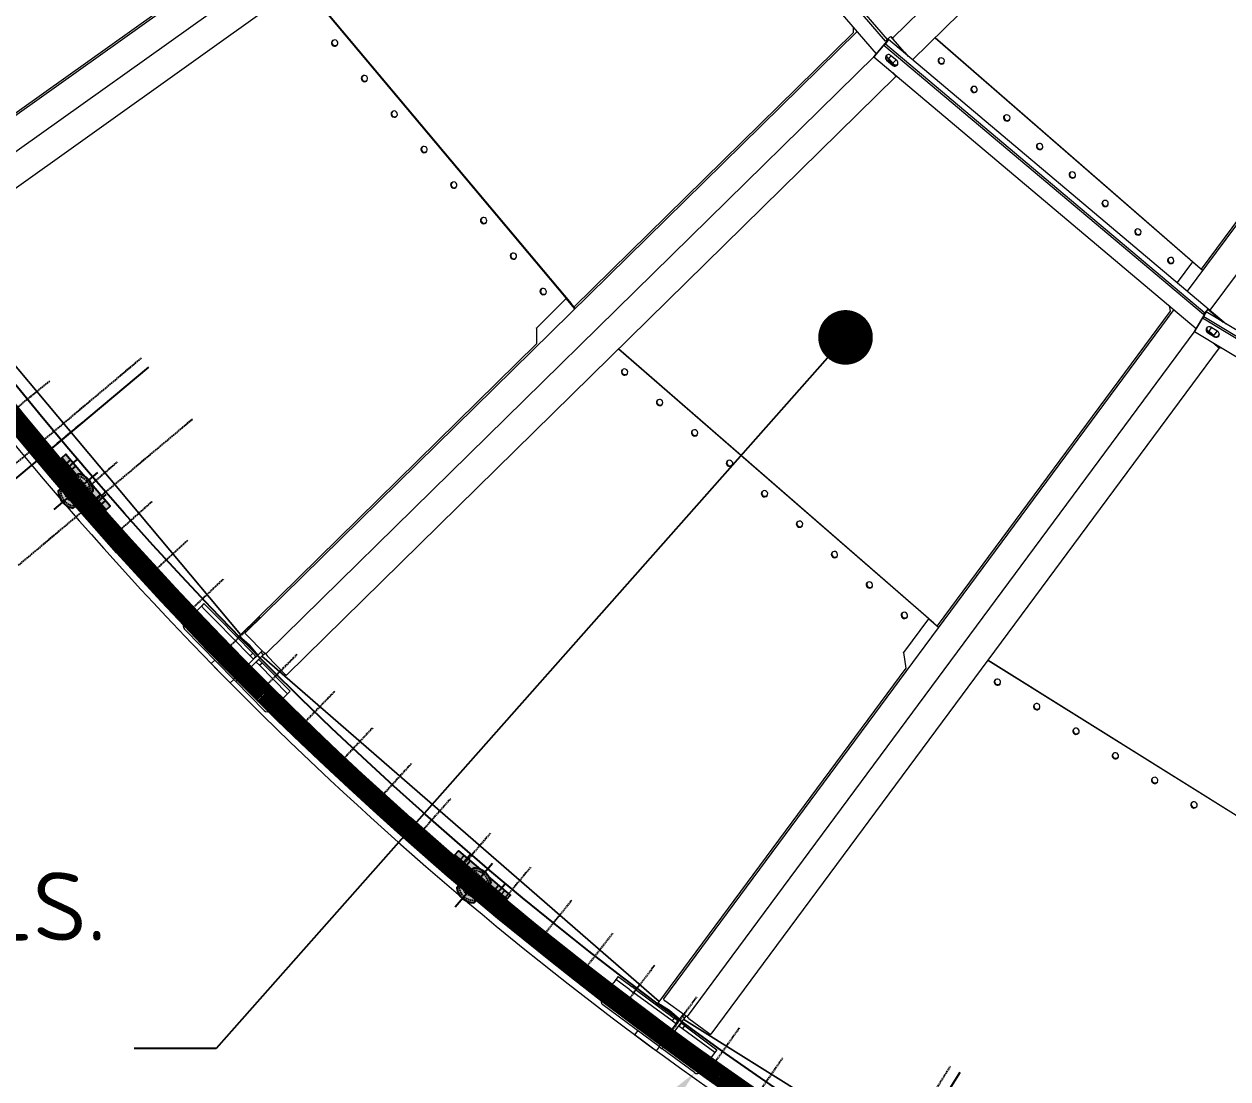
# Model space of a CAD drawing. Header units: millimetres. Extents: x -272986 to 200319, y -34579 to 49604.
# Drawn here: x 1743 to 4388, y 32032 to 34350 of the extents above; entities that cross this region are included whole.
import ezdxf
from ezdxf import colors
from ezdxf.entities.mleader import LeaderData, LeaderLine
from ezdxf.math import Vec2, Vec3

# ---------------------------------------------------------------- set-up
doc = ezdxf.new("R2010")
doc.units = ezdxf.units.MM
doc.linetypes.add('CENTER', pattern=[50.8, 31.75, -6.35, 6.35, -6.35])
doc.linetypes.add('HIDDEN2', pattern=[4.7625, 3.175, -1.5875])
doc.layers.get('Defpoints').update_dxf_attribs({"color": 9})
for name, color, linetype in [('X 0001 M', 7, 'Continuous'), ('X 0203 M', 7, 'Continuous'), ('X 1001 M', 8, 'HIDDEN2'), ('X 1203 M', 8, 'HIDDEN2'), ('X 2203 M', 1, 'CENTER'), ('X 3001 D', 5, 'Continuous'), ('X 4001 T', 7, 'Continuous'), ('X 5203 H', 255, 'Continuous')]:
    doc.layers.add(name, color=color, linetype=linetype)
doc.layers.add('X 5999 H', color=7, linetype='Continuous', true_color=0xffffff)
doc.styles.add('BIT STD. 2.5', font='isocpeur.ttf', dxfattribs={"height": 2.5})
doc.dimstyles.new('BIT STD. 2.5', dxfattribs={"dimtxt": 2.5, "dimasz": 2.5, "dimexe": 1, "dimexo": 0.75, "dimgap": 1, "dimtad": 1, "dimdec": 0, "dimdsep": 46, "dimtxsty": 'BIT STD. 2.5', "dimcen": 0, "dimadec": 0, "dimazin": 0, "dimtfac": 1, "dimtdec": 0, "dimtmove": 0, "dimatfit": 3, "dimfxl": 1, "dimtfill": 1, "dimlwd": -1, "dimlwe": -1, "dimarcsym": 0})

# ---------------------------------------------------------------- blocks, each defined once
blk = doc.blocks.new('*U393')
at = {"layer": 'X 0001 M'}
blk.add_line((25, -250), (25, 250), dxfattribs=at)
at = {"layer": 'X 1001 M', "color": 251, "ltscale": 0.5}
for p, q in [((-125, -250), (-125, 250)), ((50, -250), (50, 250))]:
    blk.add_line(p, q, dxfattribs=at)
blk = doc.blocks.new('*U394')
at = {"color": 0, "linetype": 'ByBlock', "lineweight": -2, "transparency": 16777216}
for p, rotation in [((-54665.6, 33844.1), 126), ((-52934.8, 32124.3), 144.0000000000001)]:
    blk.add_blockref('*U393', p, dxfattribs=dict(at, rotation=rotation))
blk = doc.blocks.new('*U395')
at = {"layer": 'Defpoints', "color": 6, "linetype": 'HIDDEN2', "ltscale": 0.5}
blk.add_line((0, -62.5), (0, 62.5), dxfattribs=at)
blk = doc.blocks.new('*U396')
at = {"color": 0, "linetype": 'ByBlock', "lineweight": -2, "transparency": 16777216}
for p, rotation in [((-54748.2, 33959.2), 125.1428571428572), ((-54680.3, 33864.3), 126), ((-54611, 33770.4), 126.8571428571428), ((-54540.4, 33677.6), 127.7142857142857), ((-54468.3, 33585.9), 128.5714285714286), ((-54394.9, 33495.2), 129.4285714285714), ((-54320.1, 33405.6), 130.2857142857143), ((-54244, 33317.2), 131.1428571428571), ((-54166.6, 33229.9), 132), ((-54087.9, 33143.8), 132.8571428571428), ((-54007.9, 33058.9), 133.7142857142857), ((-53926.7, 32975.2), 134.5714285714286), ((-53844.2, 32892.7), 135.4285714285714), ((-53760.4, 32811.4), 136.2857142857143), ((-53675.5, 32731.4), 137.1428571428571), ((-53589.4, 32652.7), 138), ((-53502.1, 32575.3), 138.8571428571428), ((-53413.7, 32499.2), 139.7142857142857), ((-53324.1, 32424.5), 140.5714285714286), ((-53233.5, 32351), 141.4285714285714)]:
    blk.add_blockref('*U395', p, dxfattribs=dict(at, rotation=rotation))
blk = doc.blocks.new('A$C6fe8132b')
for name in ['*U394', '*U396']:
    blk.add_blockref(name, (48371.2, -38448.1))
blk = doc.blocks.new('A$C89218876')
at = {"layer": 'X 1001 M', "linetype": 'Continuous', "lineweight": 0}
for p, q in [((2815.2, -2352.9), (4475.8, -3771.2)), ((2815.2, -2352.9), (4475.8, -3771.2)), ((2764.9, -2395.5), (4430.5, -3818)), ((2459.7, -2719.5), (3881.6, -4384.5)), ((2412.8, -2764.7), (3830.7, -4424.9)), ((2412.8, -2764.7), (3830.7, -4424.9)), ((4488.1, -3785.7), (5016.7, -3035.2)), ((5020.7, -3038), (4492.1, -3788.5)), ((4519.5, -3808.3), (5052.9, -3051.1)), ((4974.4, -3075.9), (4478.8, -3779.6)), ((3730.1, -3225.4), (4384.1, -3784)), ((5208.3, -4311.3), (5747.6, -3569)), ((5739.3, -3581.6), (5208.8, -4311.8)), ((4508.3, -3737.7), (3833.3, -4434.4)), ((4472.9, -3775.9), (4504.1, -3743.7)), ((4557.8, -3754), (4559.9, -3756.1)), ((4366.5, -3801.8), (4387.2, -3781)), ((4387.6, -3781.3), (4366.9, -3802.1)), ((4472.9, -3775.9), (4480.8, -3782.6)), ((4478.8, -3779.6), (4488.1, -3785.7)), ((4478.8, -3779.6), (4518.6, -3807.7)), ((4523.4, -3757.2), (4513, -3771.9)), ((4521.1, -3776.3), (4514.1, -3770.4)), ((4520.2, -3778.8), (4532.1, -3766.5)), ((4521, -3776.3), (4530.8, -3766.3)), ((4522.2, -3758.9), (4530.5, -3766)), ((4523.2, -3779.2), (4533.6, -3764.4)), ((4524.2, -3779.8), (4534.5, -3765.1)), ((4547, -3769.4), (4559.9, -3756.1)), ((4559.1, -3756.9), (5985.8, -4975.4)), ((3836.4, -4331.5), (4377.1, -3790.8)), ((4366.7, -3802), (3836.8, -4332)), ((3842, -4441.8), (4480.8, -3782.6)), ((4484.2, -3786), (3845.5, -4445.2)), ((3869, -4469.1), (4513.4, -3804)), ((4366.9, -3802.1), (4366.5, -3801.8)), ((4366.6, -3801.9), (4366.5, -3801.8)), ((4366.9, -3802.1), (4410.1, -3839)), ((4377.1, -3790.8), (4377.3, -3791)), ((4377.2, -3791), (4377.1, -3790.8)), ((4480.8, -3782.6), (4484.2, -3786)), ((4519.5, -3808.3), (4483.7, -3783)), ((4483.7, -3783), (4492.1, -3788.5)), ((4492.1, -3788.5), (4488.1, -3785.7)), ((4518.3, -3807.5), (5943.6, -5024.8)), ((4518.3, -3807.5), (5943.6, -5024.8)), ((4518.6, -3807.7), (4519.5, -3808.3)), ((4459.3, -3859.9), (4471.7, -3858.7)), ((4468.5, -3850.4), (5901.3, -5074.2)), ((4471.7, -3858.7), (5125.6, -4417.2)), ((5949.2, -5032.9), (6628.8, -4097.4)), ((6628.8, -4097.4), (5949.2, -5032.9)), ((3827, -4429.1), (3868.6, -4397.9)), ((3873.5, -4392.9), (3863.2, -4400.6)), ((5108, -4435), (5128.6, -4414.2)), ((5129.1, -4414.7), (5108.5, -4435.4)), ((3098.6, -4987.4), (3833.3, -4436.9)), ((3836.2, -4440.8), (3101.5, -4991.3)), ((3827, -4429.1), (3833.3, -4436.9)), ((3833.4, -4422.9), (3828.1, -4426.9)), ((3833.3, -4434.4), (3842, -4441.8)), ((3833.3, -4434.4), (3868.1, -4468.4)), ((3833.3, -4436.9), (3836.2, -4440.8)), ((3869, -4469.1), (3837.6, -4438.5)), ((3837.6, -4438.5), (3845.5, -4445.2)), ((3845.5, -4445.2), (3842, -4441.8)), ((3880.8, -4419.2), (3868.3, -4432.1)), ((3874.6, -4437.1), (3869.4, -4430.9)), ((3873.4, -4439.4), (3887.8, -4428.6)), ((3874.6, -4437.1), (3887.1, -4427.7)), ((3877.1, -4440.9), (3889.7, -4427.9)), ((3878, -4441.6), (3890.5, -4428.7)), ((3879.2, -4420.8), (3885.6, -4428.3)), ((3906.3, -4430.6), (3916.2, -4423.2)), ((3915, -4421.6), (3916.2, -4423.2)), ((3915.3, -4423.8), (5133.8, -5850.5)), ((4469.7, -5073), (5118.5, -4424.2)), ((5108.3, -4435.3), (4470.1, -5073.5)), ((5108.5, -4435.4), (5108, -4435)), ((5108.1, -4435.2), (5108, -4435)), ((5108.5, -4435.4), (5178.6, -4495.3)), ((5118.5, -4424.2), (5118.7, -4424.3)), ((5118.7, -4424.3), (5118.5, -4424.2)), ((3121.5, -5018.6), (3862.8, -4463.2)), ((3866.5, -4466.8), (5084.3, -5892.7)), ((3866.5, -4466.8), (5084.3, -5892.7)), ((3868.1, -4468.4), (3869, -4469.1)), ((5178.6, -4495.3), (5178.2, -4495)), ((5178.6, -4495.3), (5213.3, -4492)), ((5213.3, -4492), (5909.9, -5086.9)), ((3800.4, -4509.9), (3813, -4510.7)), ((3811, -4502), (5034.9, -5934.9)), ((3813, -4510.7), (4371.5, -5164.7)), ((5963.7, -5031.5), (6020.7, -4964.7)), ((6026.8, -4969.9), (5969.8, -5036.7)), ((6020.7, -4964.7), (6026.8, -4969.9)), ((6026.8, -4969.9), (6032.9, -4975.1)), ((3175, -4981.8), (4155.3, -6581.6)), ((5947.7, -5021.7), (5983.4, -4979.9)), ((6032.9, -4975.1), (6066.4, -5003.6)), ((3120.5, -5017.3), (4099.9, -6615.5)), ((3120.5, -5017.3), (4099.9, -6615.5)), ((6067.5, -5017.7), (6010.1, -5084.9)), ((6024.1, -5020.8), (6034.5, -5008.6)), ((6044.8, -5017), (6034.5, -5029.3)), ((6045.1, -5017.7), (6034.7, -5029.9)), ((3059.9, -5042.8), (4044.5, -6649.5)), ((5941.2, -5029.3), (5905.4, -5071.1)), ((5927.5, -5062.6), (5947.9, -5042.3)), ((5947.9, -5042.3), (5927.5, -5062.6)), ((5937.6, -5033.5), (5941, -5036.4)), ((5941, -5036.4), (5946.2, -5030.4)), ((5941, -5036.4), (5968.1, -5059.5)), ((5946.2, -5030.4), (5942.7, -5027.3)), ((5951.3, -5045.9), (5944.9, -5053.5)), ((5973.3, -5053.5), (5946.2, -5030.4)), ((5957.4, -5051.1), (5950.9, -5058.7)), ((5951.3, -5045.9), (5951.7, -5045.5)), ((5957.4, -5051.1), (5951.3, -5045.9)), ((5956.9, -5039.4), (5957.2, -5039.1)), ((5963.7, -5031.5), (5957.2, -5039.1)), ((5957.2, -5039.1), (5963.3, -5044.3)), ((5957.8, -5050.7), (5957.4, -5051.1)), ((5963.3, -5044.3), (5963, -5044.6)), ((5969.8, -5036.7), (5963.3, -5044.3)), ((5969.8, -5036.7), (5963.7, -5031.5)), ((5875.5, -5134.7), (5944.9, -5053.5)), ((5950.9, -5058.7), (5881.6, -5139.9)), ((5909.9, -5086.9), (5927.5, -5062.6)), ((5927.5, -5062.6), (5909.9, -5086.9)), ((5944.9, -5053.5), (5950.9, -5058.7)), ((5975.6, -5065.9), (5968.1, -5059.5)), ((5973.3, -5053.5), (5980.8, -5059.9)), ((5975.6, -5065.9), (6004.9, -5091)), ((6010.1, -5084.9), (5980.8, -5059.9)), ((5982.1, -5072.2), (5982.5, -5071.8)), ((5990.5, -5079.4), (5982.1, -5072.2)), ((5987.7, -5065.8), (5988, -5065.4)), ((5988, -5065.4), (5996.4, -5072.5)), ((5996.4, -5072.5), (5996, -5072.9)), ((5088.6, -5901.6), (5906.3, -5083.9)), ((5906.3, -5083.9), (5088.6, -5901.6)), ((6004.9, -5091), (5905.1, -5207.8)), ((5909.9, -5086.9), (5913.6, -5090.1)), ((5957.5, -5098.7), (5967.9, -5086.6)), ((5978.6, -5095.7), (5968.2, -5107.8)), ((5990.8, -5079), (5990.5, -5079.4)), ((6004.9, -5091), (6010.1, -5084.9)), ((6014, -5097.2), (6005.7, -5090.1)), ((5851.9, -5162.4), (5870.2, -5141)), ((5876.2, -5146.2), (5858, -5167.6)), ((5875.5, -5134.7), (5870.2, -5141)), ((5876.2, -5146.2), (5881.6, -5139.9)), ((5966.9, -5135.5), (5975.2, -5142.6)), ((3621.1, -5709.7), (4363.4, -5170.4)), ((4351.6, -5179.8), (3621.4, -5710.3)), ((4351.3, -5179.5), (4374.9, -5162.2)), ((4351.8, -5180), (4351.3, -5179.5)), ((4351.4, -5179.7), (4351.3, -5179.5)), ((4375.4, -5162.7), (4351.8, -5180)), ((4351.8, -5180), (4411.6, -5250)), ((4363.4, -5170.4), (4363.5, -5170.5)), ((4363.5, -5170.5), (4363.4, -5170.4)), ((5845.4, -5170), (5851.9, -5162.4)), ((5845.4, -5170), (5851.5, -5175.2)), ((5858, -5167.6), (5851.5, -5175.2)), ((5851.5, -5175.2), (5857.6, -5180.4)), ((5891, -5208.9), (5857.6, -5180.4)), ((5891, -5176.7), (5901.4, -5164.5)), ((5911.4, -5173.5), (5900.8, -5185.5)), ((5912, -5173.6), (5901.6, -5185.8)), ((4411.6, -5250), (4411.3, -5249.7)), ((4411.6, -5250), (4446.4, -5252.2)), ((4446.4, -5252.2), (5041.3, -5948.8)), ((5822, -5252.9), (5832.7, -5241)), ((5843.1, -5250.4), (5832.4, -5262.3)), ((5752.8, -5328.7), (5763.6, -5316.9)), ((5773.9, -5326.4), (5763, -5338.2)), ((5682.5, -5403.5), (5693.5, -5391.9)), ((5703.7, -5401.6), (5692.7, -5413.2)), ((5611.3, -5477.5), (5622.5, -5466)), ((5632.5, -5475.8), (5621.3, -5487.2)), ((5539.1, -5550.4), (5550.4, -5539.1)), ((5560.3, -5549), (5549, -5560.3)), ((5466, -5622.5), (5477.5, -5611.3)), ((5487.2, -5621.3), (5475.8, -5632.5)), ((5391.9, -5693.5), (5403.5, -5682.5)), ((5413.2, -5692.7), (5401.6, -5703.7)), ((5316.9, -5763.6), (5328.7, -5752.8)), ((5338.2, -5763), (5326.4, -5773.9)), ((5241, -5832.7), (5252.9, -5822)), ((5262.3, -5832.4), (5250.4, -5843.1)), ((5088.9, -5890.3), (5130.7, -5854.6)), ((5103.2, -5902.4), (5170, -5845.4)), ((5175.2, -5851.5), (5108.4, -5908.5)), ((5170, -5845.4), (5175.2, -5851.5)), ((5175.2, -5851.5), (5180.4, -5857.6)), ((5180.4, -5857.6), (5208.9, -5891)), ((3570, -5883.1), (4048.7, -6664.2)), ((5081.3, -5896.8), (5039.4, -5932.5)), ((5086.1, -5898.6), (5083.1, -5895.1)), ((5164.5, -5901.4), (5176.7, -5891)), ((4999.9, -5990.7), (5081.1, -5921.3)), ((5062.6, -5927.5), (5085.9, -5910.7)), ((5085.9, -5910.7), (5062.6, -5927.5)), ((5077.1, -5900.4), (5080, -5903.8)), ((5080, -5903.8), (5086.1, -5898.6)), ((5080, -5903.8), (5103.1, -5930.9)), ((5088.7, -5914.8), (5081.1, -5921.3)), ((5081.1, -5921.3), (5086.3, -5927.4)), ((5109.2, -5925.7), (5086.1, -5898.6)), ((5093.9, -5920.9), (5086.3, -5927.4)), ((5088.7, -5914.8), (5089.1, -5914.5)), ((5093.9, -5920.9), (5088.7, -5914.8)), ((5094.3, -5920.5), (5093.9, -5920.9)), ((5095.2, -5909.3), (5095.6, -5908.9)), ((5103.2, -5902.4), (5095.6, -5908.9)), ((5095.6, -5908.9), (5100.8, -5915)), ((5100.8, -5915), (5100.4, -5915.3)), ((5108.4, -5908.5), (5100.8, -5915)), ((5108.4, -5908.5), (5103.2, -5902.4)), ((5207.8, -5905.1), (5140.6, -5962.5)), ((5185.5, -5900.8), (5173.5, -5911.4)), ((5185.8, -5901.6), (5173.6, -5912)), ((4102.7, -6624.9), (5038.2, -5945.2)), ((5038.2, -5945.2), (4102.7, -6624.9)), ((5086.3, -5927.4), (5005.1, -5996.7)), ((5041.3, -5948.8), (5062.6, -5927.5)), ((5062.6, -5927.5), (5041.3, -5948.8)), ((5041.3, -5948.8), (5044.5, -5952.5)), ((5109.5, -5938.4), (5103.1, -5930.9)), ((5109.2, -5925.7), (5115.6, -5933.2)), ((5109.5, -5938.4), (5134.6, -5967.7)), ((5115, -5945.6), (5115.4, -5945.3)), ((5122.2, -5953.9), (5115, -5945.6)), ((5140.6, -5962.5), (5115.6, -5933.2)), ((5121.5, -5940.1), (5121.9, -5939.7)), ((5121.9, -5939.7), (5129, -5948.1)), ((5129, -5948.1), (5128.6, -5948.4)), ((5134.6, -5967.7), (5017.7, -6067.5)), ((5086.6, -5967.9), (5098.7, -5957.5)), ((5107.8, -5968.2), (5095.7, -5978.6)), ((5122.6, -5953.6), (5122.2, -5953.9)), ((5134.6, -5967.7), (5140.6, -5962.5)), ((5142.6, -5975.2), (5135.5, -5966.9)), ((4972.3, -6014.2), (4993.7, -5996)), ((4998.9, -6002.1), (4977.5, -6020.3)), ((4999.9, -5990.7), (4993.7, -5996)), ((4998.9, -6002.1), (5005.1, -5996.7)), ((4964.7, -6020.7), (4972.3, -6014.2)), ((4964.7, -6020.7), (4969.9, -6026.8)), ((4977.5, -6020.3), (4969.9, -6026.8)), ((4969.9, -6026.8), (4975.1, -6032.9)), ((5008.6, -6034.5), (5020.8, -6024.1)), ((5090.1, -6005.7), (5097.2, -6014)), ((5003.6, -6066.4), (4975.1, -6032.9)), ((5029.3, -6034.5), (5017, -6044.8)), ((5029.9, -6034.7), (5017.7, -6045.1)), ((4928.6, -6099), (4941, -6089)), ((4949.8, -6099.8), (4937.4, -6109.9)), ((4848.3, -6163), (4860.9, -6153.1)), ((4869.6, -6164.1), (4857, -6174)), ((4767.3, -6226), (4779.9, -6216.2)), ((4788.5, -6227.3), (4775.8, -6237.1)), ((4685.4, -6287.8), (4698.2, -6278.2)), ((4706.5, -6289.5), (4693.7, -6299)), ((4602.6, -6348.6), (4615.6, -6339.2)), ((4623.8, -6350.5), (4610.9, -6359.9))]:
    blk.add_line(p, q, dxfattribs=at)
for centre, radius, start, end in [((0, 0), 7883.5, 319.28326, 328.71674), ((6029.4, -5025.3), 7, 139.5, 319.5), ((6039.8, -5013.2), 7, 319.5, 139.5), ((6039.4, -5012.5), 7, 320.25, 29.4874), ((6059.9, -5011.2), 10, 319.5, 49.5), ((6029.1, -5024.8), 7, 209.5803, 320.25), ((0, 0), 7883.5, 310.28326, 319.71674), ((5962.9, -5103.3), 7, 139.5, 319.5), ((5973.2, -5091.1), 7, 319.5, 139.5), ((5896.3, -5181.2), 7, 139.5, 319.5), ((5906.7, -5169.1), 7, 319.5, 139.5), ((5906.1, -5168.9), 7, 318.75, 69.4197), ((5897.5, -5201.3), 10, 229.5, 319.5), ((5895.5, -5180.9), 7, 249.5126, 318.75), ((5827.2, -5257.6), 7, 138, 318), ((5837.9, -5245.7), 7, 318, 138), ((5768.8, -5321.7), 7, 317.25, 137.25), ((5757.9, -5333.4), 7, 137.25, 317.25), ((5698.6, -5396.7), 7, 316.5, 136.5), ((5687.6, -5408.4), 7, 136.5, 316.5), ((5627.5, -5470.9), 7, 315.75, 135.75), ((5616.3, -5482.3), 7, 135.75, 315.75), ((5544.1, -5555.4), 7, 135, 315), ((5555.4, -5544.1), 7, 315, 135), ((5470.9, -5627.5), 7, 134.25, 314.25), ((5482.3, -5616.3), 7, 314.25, 134.25), ((5408.4, -5687.6), 7, 313.5, 133.5), ((5396.7, -5698.6), 7, 133.5, 313.5), ((5321.7, -5768.8), 7, 132.75, 312.75), ((5333.4, -5757.9), 7, 312.75, 132.75), ((5245.7, -5837.9), 7, 132, 312), ((5257.6, -5827.2), 7, 312, 132), ((5181.2, -5896.3), 7, 310.5, 130.5), ((5180.9, -5895.5), 7, 311.25, 20.4874), ((5201.3, -5897.5), 10, 310.5, 40.5), ((5169.1, -5906.7), 7, 130.5, 310.5), ((5168.9, -5906.1), 7, 200.5803, 311.25), ((0, 0), 7883.5, 301.28326, 310.71674), ((5091.1, -5973.2), 7, 130.5, 310.5), ((5103.3, -5962.9), 7, 310.5, 130.5), ((5025.3, -6029.4), 7, 310.5, 130.5), ((5024.8, -6029.1), 7, 309.75, 60.4197), ((5013.2, -6039.8), 7, 130.5, 310.5), ((5012.5, -6039.4), 7, 240.5126, 309.75), ((5011.2, -6059.9), 10, 220.5, 310.5), ((4933, -6104.5), 7, 129, 309), ((4945.4, -6094.4), 7, 309, 129), ((4865.2, -6158.6), 7, 308.25, 128.25), ((4852.7, -6168.5), 7, 128.25, 308.25), ((4784.2, -6221.8), 7, 307.5, 127.5), ((4771.5, -6231.5), 7, 127.5, 307.5), ((4689.5, -6293.4), 7, 126.75, 306.75), ((4702.4, -6283.9), 7, 306.75, 126.75), ((4619.7, -6344.9), 7, 306, 126), ((4606.8, -6354.3), 7, 126, 306)]:
    blk.add_arc(centre, radius, start, end, dxfattribs=at)
for centre, major_axis, ratio, start_param, end_param in [((4529, -3761.1), (3.85, 5.85), 0.974789, -1.60272, 1.538873), ((4527.9, -3761.1), (4.54, 5.33), 0.973184, -1.044553, 0.652534), ((4528, -3760.5), (3.85, 5.85), 0.974789, -1.60272, -0.081842), ((4518.6, -3775.8), (-3.85, -5.85), 0.974789, -1.60272, 1.538873), ((4515.3, -3774.1), (4.54, 5.33), 0.973184, -2.665359, -1.637029), ((4517.7, -3775.2), (-3.85, -5.85), 0.974789, 0.081842, 1.538873), ((4525.5, -3770.9), (-4.55, -5.32), 0.97437, 0, 0.018826), ((4525.5, -3770.9), (4.55, 5.32), 0.97437, -0.147665, 0), ((4359.8, -3848.5), (-4.95, -4.95), 0.97437, 0.090823, 3.05077), ((4360.3, -3849), (-4.95, -4.95), 0.97437, 0.041238, 3.100355), ((5556.3, -3881), (-4.11, -5.66), 0.97437, 0.090823, 3.05077), ((5556.8, -3881.3), (-4.11, -5.66), 0.97437, 0.049492, 3.092101), ((4292.3, -3916), (-4.95, -4.95), 0.97437, 0.090823, 3.05077), ((4292.8, -3916.5), (-4.95, -4.95), 0.97437, 0.041238, 3.100355), ((5496.5, -3963.4), (-4.11, -5.66), 0.97437, 0.090823, 3.05077), ((5496.9, -3963.7), (-4.11, -5.66), 0.97437, 0.049492, 3.092101), ((4224.8, -3983.5), (-4.95, -4.95), 0.97437, 0.090823, 3.05077), ((4225.3, -3984), (-4.95, -4.95), 0.97437, 0.041238, 3.100355), ((5436.6, -4045.8), (-4.11, -5.66), 0.97437, 0.090823, 3.05077), ((5437.1, -4046.1), (-4.11, -5.66), 0.97437, 0.049492, 3.092101), ((4157.4, -4051), (-4.95, -4.95), 0.97437, 0.090823, 3.05077), ((4157.8, -4051.5), (-4.95, -4.95), 0.97437, 0.041238, 3.100355), ((4089.9, -4118.5), (-4.95, -4.95), 0.97437, 0.090823, 3.05077), ((4090.4, -4118.9), (-4.95, -4.95), 0.97437, 0.041238, 3.100355), ((5376.8, -4128.1), (-4.11, -5.66), 0.97437, 0.090823, 3.05077), ((5377.2, -4128.5), (-4.11, -5.66), 0.97437, 0.049492, 3.092101), ((4022.4, -4186), (-4.95, -4.95), 0.97437, 0.090823, 3.05077), ((4022.9, -4186.4), (-4.95, -4.95), 0.97437, 0.041238, 3.100355), ((5316.9, -4210.5), (-4.11, -5.66), 0.97437, 0.090823, 3.05077), ((5317.4, -4210.8), (-4.11, -5.66), 0.97437, 0.049492, 3.092101), ((3954.9, -4253.4), (-4.95, -4.95), 0.97437, 0.090823, 3.05077), ((3955.4, -4253.9), (-4.95, -4.95), 0.97437, 0.041238, 3.100355), ((5257.1, -4292.9), (-4.11, -5.66), 0.97437, 0.090823, 3.05077), ((5257.5, -4293.2), (-4.11, -5.66), 0.97437, 0.049492, 3.092101), ((3887.4, -4320.9), (-4.95, -4.95), 0.97437, 0.090823, 3.05077), ((3887.9, -4321.4), (-4.95, -4.95), 0.97437, 0.041238, 3.100355), ((3885.7, -4423.9), (4.54, 5.33), 0.973184, -1.637029, 1.504564), ((3873.1, -4436.8), (-4.54, -5.33), 0.973184, -1.637029, 1.504564), ((3869.3, -4433.9), (5.47, 4.37), 0.974789, -2.537947, -1.60272), ((3872.3, -4436.1), (-4.54, -5.33), 0.973184, 0.084518, 1.504564), ((3879.9, -4432.4), (-5.32, -4.55), 0.97437, 0, 0.019334), ((3879.9, -4432.4), (5.32, 4.55), 0.97437, -0.150408, 0), ((3883, -4422.3), (5.47, 4.37), 0.974789, -1.60272, -0.081842), ((3883.7, -4423.1), (5.47, 4.37), 0.974789, -1.60272, 0.366663), ((3884.8, -4423.2), (4.54, 5.33), 0.973184, -1.637029, -0.084518), ((5096.8, -4486.4), (-4.95, -4.95), 0.97437, 0.090823, 3.05077), ((5097.2, -4486.8), (-4.95, -4.95), 0.97437, 0.049492, 3.092101), ((5024.8, -4558.4), (-4.95, -4.95), 0.97437, 0.090823, 3.05077), ((5025.2, -4558.8), (-4.95, -4.95), 0.97437, 0.049492, 3.092101), ((4952.8, -4630.4), (-4.95, -4.95), 0.97437, 0.090823, 3.05077), ((4953.2, -4630.8), (-4.95, -4.95), 0.97437, 0.049492, 3.092101), ((4880.8, -4702.4), (-4.95, -4.95), 0.97437, 0.090823, 3.05077), ((4881.2, -4702.8), (-4.95, -4.95), 0.97437, 0.049492, 3.092101), ((4808.8, -4774.4), (-4.95, -4.95), 0.97437, 0.090823, 3.05077), ((4809.2, -4774.8), (-4.95, -4.95), 0.97437, 0.049492, 3.092101), ((4736.8, -4846.4), (-4.95, -4.95), 0.97437, 0.090823, 3.05077), ((4737.2, -4846.8), (-4.95, -4.95), 0.97437, 0.049492, 3.092101), ((4664.8, -4918.4), (-4.95, -4.95), 0.97437, 0.090823, 3.05077), ((4665.2, -4918.8), (-4.95, -4.95), 0.97437, 0.049492, 3.092101), ((4592.8, -4990.4), (-4.95, -4.95), 0.97437, 0.090823, 3.05077), ((4593.2, -4990.8), (-4.95, -4.95), 0.97437, 0.049492, 3.092101), ((5982.5, -4979.2), (3.25, 3.8), 0.224951, -1.570796, 0), ((5946.8, -5021), (-3.25, -3.8), 0.224951, 0, 1.570796), ((4520.8, -5062.4), (-4.95, -4.95), 0.97437, 0.090823, 3.05077), ((4521.2, -5062.8), (-4.95, -4.95), 0.97437, 0.049492, 3.092101), ((4332.2, -5228.5), (-5.66, -4.11), 0.97437, 0.090823, 3.05077), ((4332.6, -5229), (-5.66, -4.11), 0.97437, 0.049492, 3.092101), ((4249.8, -5288.4), (-5.66, -4.11), 0.97437, 0.090823, 3.05077), ((4250.2, -5288.8), (-5.66, -4.11), 0.97437, 0.049492, 3.092101), ((4167.5, -5348.2), (-5.66, -4.11), 0.97437, 0.090823, 3.05077), ((4167.8, -5348.7), (-5.66, -4.11), 0.97437, 0.049492, 3.092101), ((4085.1, -5408.1), (-5.66, -4.11), 0.97437, 0.090823, 3.05077), ((4085.4, -5408.5), (-5.66, -4.11), 0.97437, 0.049492, 3.092101), ((4002.7, -5467.9), (-5.66, -4.11), 0.97437, 0.090823, 3.05077), ((4003, -5468.4), (-5.66, -4.11), 0.97437, 0.049492, 3.092101), ((3920.3, -5527.8), (-5.66, -4.11), 0.97437, 0.090823, 3.05077), ((3920.7, -5528.2), (-5.66, -4.11), 0.97437, 0.049492, 3.092101), ((3838, -5587.6), (-5.66, -4.11), 0.97437, 0.090823, 3.05077), ((3838.3, -5588.1), (-5.66, -4.11), 0.97437, 0.049492, 3.092101), ((3755.6, -5647.5), (-5.66, -4.11), 0.97437, 0.090823, 3.05077), ((3755.9, -5647.9), (-5.66, -4.11), 0.97437, 0.049492, 3.092101), ((5130, -5853.7), (3.8, 3.25), 0.224951, -1.570796, 0), ((5088.1, -5889.5), (-3.8, -3.25), 0.224951, 0, 1.570796)]:
    blk.add_ellipse(centre, major_axis=major_axis, ratio=ratio, start_param=start_param, end_param=end_param, dxfattribs=at)
at = {"layer": 'X 1001 M', "linetype": 'Continuous', "lineweight": 0, "extrusion": (0, 0, -1)}
for centre, major_axis, ratio, start_param, end_param in [((4525.9, -3771.3), (4.55, 5.32), 0.97437, 0, 0.066689), ((4360.7, -3849.4), (-4.95, -4.95), 0.97437, -3.141592653589793, 3.141592653589794), ((4360.2, -3848.9), (4.95, 4.95), 0.97437, 0.049492, 3.092101), ((5557.3, -3881.7), (-4.11, -5.66), 0.97437, -3.141592653589774, 3.141592653589813), ((5556.8, -3881.3), (4.11, 5.66), 0.97437, 0.049492, 3.092101), ((4293.2, -3916.9), (-4.95, -4.95), 0.97437, -3.141592653589793, 3.141592653589794), ((4292.7, -3916.4), (4.95, 4.95), 0.97437, 0.049492, 3.092101), ((5497.5, -3964.1), (-4.11, -5.66), 0.97437, -3.141592653589774, 3.141592653589813), ((5496.9, -3963.7), (4.11, 5.66), 0.97437, 0.049492, 3.092101), ((4225.7, -3984.4), (-4.95, -4.95), 0.97437, -3.141592653589793, 3.141592653589794), ((4225.2, -3983.9), (4.95, 4.95), 0.97437, 0.049492, 3.092101), ((4158.2, -4051.9), (-4.95, -4.95), 0.97437, -3.141592653589793, 3.141592653589794), ((5437.6, -4046.5), (-4.11, -5.66), 0.97437, -3.141592653589774, 3.141592653589813), ((5437.1, -4046.1), (4.11, 5.66), 0.97437, 0.049492, 3.092101), ((4157.8, -4051.4), (4.95, 4.95), 0.97437, 0.049492, 3.092101), ((4090.8, -4119.3), (-4.95, -4.95), 0.97437, -3.141592653589793, 3.141592653589794), ((4090.3, -4118.9), (4.95, 4.95), 0.97437, 0.049492, 3.092101), ((5377.8, -4128.9), (-4.11, -5.66), 0.97437, -3.141592653589813, 3.141592653589774), ((5377.2, -4128.5), (4.11, 5.66), 0.97437, 0.049492, 3.092101), ((4023.3, -4186.8), (-4.95, -4.95), 0.97437, -3.141592653589793, 3.141592653589794), ((4022.8, -4186.4), (4.95, 4.95), 0.97437, 0.049492, 3.092101), ((5317.9, -4211.2), (-4.11, -5.66), 0.97437, -3.141592653589813, 3.141592653589774), ((5317.4, -4210.8), (4.11, 5.66), 0.97437, 0.049492, 3.092101), ((3955.8, -4254.3), (-4.95, -4.95), 0.97437, -3.141592653589793, 3.141592653589794), ((3955.3, -4253.8), (4.95, 4.95), 0.97437, 0.049492, 3.092101), ((5258.1, -4293.6), (-4.11, -5.66), 0.97437, -3.141592653589813, 3.141592653589774), ((5257.5, -4293.2), (4.11, 5.66), 0.97437, 0.049492, 3.092101), ((3888.3, -4321.8), (-4.95, -4.95), 0.97437, -3.141592653589793, 3.141592653589794), ((3887.8, -4321.3), (4.95, 4.95), 0.97437, 0.049492, 3.092101), ((3880.2, -4432.9), (5.32, 4.55), 0.97437, 0, 0.068031), ((5097.7, -4487.3), (-4.95, -4.95), 0.97437, -3.141592653589767, 3.141592653589819), ((5097.2, -4486.8), (4.95, 4.95), 0.97437, 0.049492, 3.092101), ((5025.7, -4559.3), (-4.95, -4.95), 0.97437, -3.141592653589767, 3.141592653589819), ((5025.2, -4558.8), (4.95, 4.95), 0.97437, 0.049492, 3.092101), ((4953.7, -4631.3), (-4.95, -4.95), 0.97437, -3.141592653589767, 3.141592653589819), ((4953.2, -4630.8), (4.95, 4.95), 0.97437, 0.049492, 3.092101), ((4881.7, -4703.3), (-4.95, -4.95), 0.97437, -3.141592653589767, 3.141592653589819), ((4881.2, -4702.8), (4.95, 4.95), 0.97437, 0.049492, 3.092101), ((4809.7, -4775.3), (-4.95, -4.95), 0.97437, -3.141592653589767, 3.141592653589819), ((4809.2, -4774.8), (4.95, 4.95), 0.97437, 0.049492, 3.092101), ((4737.7, -4847.3), (-4.95, -4.95), 0.97437, -3.141592653589767, 3.141592653589819), ((4737.2, -4846.8), (4.95, 4.95), 0.97437, 0.049492, 3.092101), ((4665.7, -4919.3), (-4.95, -4.95), 0.97437, -3.141592653589767, 3.141592653589819), ((4665.2, -4918.8), (4.95, 4.95), 0.97437, 0.049492, 3.092101), ((4593.7, -4991.3), (-4.95, -4.95), 0.97437, -3.141592653589767, 3.141592653589819), ((4593.2, -4990.8), (4.95, 4.95), 0.97437, 0.049492, 3.092101), ((5940.3, -5028.6), (3.25, 3.8), 0.224951, 0, 1.570796), ((4521.7, -5063.3), (-4.95, -4.95), 0.97437, -3.141592653589767, 3.141592653589819), ((4521.2, -5062.8), (4.95, 4.95), 0.97437, 0.049492, 3.092101), ((5904.6, -5070.4), (-3.25, -3.8), 0.224951, -1.570796, 0), ((4332.9, -5229.5), (-5.66, -4.11), 0.97437, -3.141592653589787, 3.141592653589799), ((4332.6, -5229), (5.66, 4.11), 0.97437, 0.049492, 3.092101), ((4250.6, -5289.4), (-5.66, -4.11), 0.97437, -3.141592653589787, 3.141592653589799), ((4250.2, -5288.8), (5.66, 4.11), 0.97437, 0.049492, 3.092101), ((4168.2, -5349.2), (-5.66, -4.11), 0.97437, -3.141592653589787, 3.141592653589799), ((4167.8, -5348.7), (5.66, 4.11), 0.97437, 0.049492, 3.092101), ((4085.8, -5409.1), (-5.66, -4.11), 0.97437, -3.141592653589826, 3.14159265358976), ((4085.4, -5408.5), (5.66, 4.11), 0.97437, 0.049492, 3.092101), ((4003.4, -5468.9), (-5.66, -4.11), 0.97437, -3.141592653589826, 3.14159265358976), ((4003, -5468.4), (5.66, 4.11), 0.97437, 0.049492, 3.092101), ((3921.1, -5528.8), (-5.66, -4.11), 0.97437, -3.141592653589826, 3.14159265358976), ((3920.7, -5528.2), (5.66, 4.11), 0.97437, 0.049492, 3.092101), ((3838.7, -5588.6), (-5.66, -4.11), 0.97437, -3.141592653589826, 3.14159265358976), ((3838.3, -5588.1), (5.66, 4.11), 0.97437, 0.049492, 3.092101), ((3756.3, -5648.5), (-5.66, -4.11), 0.97437, -3.141592653589826, 3.14159265358976), ((3755.9, -5647.9), (5.66, 4.11), 0.97437, 0.049492, 3.092101), ((5080.5, -5896), (3.8, 3.25), 0.224951, 0, 1.570796), ((5038.7, -5931.7), (-3.8, -3.25), 0.224951, -1.570796, 0)]:
    blk.add_ellipse(centre, major_axis=major_axis, ratio=ratio, start_param=start_param, end_param=end_param, dxfattribs=at)
blk = doc.blocks.new('_Dot')
at = {"color": 0, "linetype": 'ByBlock', "lineweight": -2}
blk.add_line((-0.5, 0), (-1, 0), dxfattribs=at)
at = {"color": 0, "linetype": 'ByBlock', "const_width": 0.5}
blk.add_lwpolyline([(-0.25, 0, 1), (0.25, 0, 1)], format="xyb", close=True, dxfattribs=at)
blk = doc.blocks.new('Heavy Duty - HR Std - plan')
at = {"layer": 'X 5203 H', "ltscale": 10}
h = blk.add_hatch(color=256, dxfattribs=at)
edge = h.paths.add_edge_path()
edge.add_arc((50, -36.2), 38, 107.9519, 131.0063)
edge.add_line((25.1, -7.5), (25.1, -12))
edge.add_line((25.1, -12), (-25, -12))
edge.add_line((-25, -12), (-25, 0))
edge.add_line((-25, 0), (38.3, 0))
edge = h.paths.add_edge_path()
edge.add_line((74.9, -64.8), (74.9, -7.5))
edge.add_arc((50, -36.2), 38, 48.9937, 131.0063)
edge.add_line((25.1, -7.5), (25.1, -64.8))
edge.add_arc((50, -36.2), 38, 228.9937, 311.0063)
edge = h.paths.add_edge_path()
edge.add_arc((50, -36.2), 38, 48.9937, 72.0481, ccw=False)
edge.add_line((74.9, -7.5), (74.9, -12))
edge.add_line((74.9, -12), (125, -12))
edge.add_line((125, -12), (125, 0))
edge.add_line((125, 0), (61.7, 0))
at = {"layer": 'X 0203 M', "ltscale": 10}
for points in [[(38.3, 0, 0.100935), (25.1, -7.5), (25.1, -12), (-25, -12), (-25, 0)], [(61.7, 0, -0.100935), (74.9, -7.5), (74.9, -12), (125, -12), (125, 0)]]:
    blk.add_lwpolyline(points, format="xyb", close=True, dxfattribs=at)
at = {"layer": 'X 0203 M'}
blk.add_lwpolyline([(74.9, -64.8), (74.9, -7.5, 0.373947), (25.1, -7.5), (25.1, -64.8, 0.373947)], format="xyb", close=True, dxfattribs=at)
at = {"layer": 'X 1203 M', "ltscale": 10}
for p, q in [((-9, -12), (-9, 0)), ((9, -12), (9, 0)), ((91, -12), (91, 0)), ((109, -12), (109, 0))]:
    blk.add_line(p, q, dxfattribs=at)
at = {"layer": 'X 1203 M'}
blk.add_line((25.1, -12), (74.9, -12), dxfattribs=at)
blk.add_lwpolyline([(61.7, 0), (38.3, 0)], dxfattribs=at)
for radius in [24.1, 21.5]:
    blk.add_circle((50, -36.2), radius, dxfattribs=at)
for start, end in [(40.7711, 139.2289), (220.7711, 319.2289)]:
    blk.add_arc((50, -36.2), 32.9, start, end, dxfattribs=at)
at = {"layer": 'X 2203 M', "ltscale": 10}
for p, q in [((50, 26.8), (50, -99.2)), ((0, -22), (0, 10)), ((100, -22), (100, 10)), ((0.1, -36.2), (99.9, -36.2))]:
    blk.add_line(p, q, dxfattribs=at)
blk = doc.blocks.new('HD-HRST-01-TOP')
at = {"layer": 'X 0203 M'}
blk.add_blockref('Heavy Duty - HR Std - plan', (0, 0), dxfattribs=at)
blk = doc.blocks.new('*U97')
blk.add_blockref('HD-HRST-01-TOP', (0, 0))
blk = doc.blocks.new('*U113')
at = {"rotation": 4.446207949587252}
blk.add_blockref('*U97', (-7.9, -531.6), dxfattribs=at)
blk = doc.blocks.new('*U114')
at = {"color": 0, "linetype": 'ByBlock', "lineweight": -2, "transparency": 16777216}
for p, rotation in [((2285.7, 33691.5), 305.9999999999998), ((3097.7, 32887.7), 314.9999999999999)]:
    blk.add_blockref('*U113', p, dxfattribs=dict(at, rotation=rotation))
blk = doc.blocks.new('*D210')
at = {"layer": 'Defpoints', "color": 0, "transparency": 16777216}
for p in [(7798.5, 48049.6), (6198.7, 47520.9), (3813.7, 45349.9), (3909.2, 45184.5), (7798.5, 29039.7)]:
    blk.add_point(p, dxfattribs=at)
at = {"layer": 'X 3001 D', "color": 0, "transparency": 16777216}
blk.add_line((3791.2, 45388.9), (3162.1, 46478.6), dxfattribs=at)
blk.add_arc((7798.5, 38448.1), 9212.7, 90.93289, 119.06711, dxfattribs=at)
for points in [[(7648.3, 47684.7), (7648.7, 47634.7), (7798.5, 47660.9)], [(3335, 46478.8), (3310.3, 46522.3), (3192.1, 46426.6)]]:
    blk.add_solid(points, dxfattribs=at)
at = {"layer": 'X 3001 D', "color": 0, "transparency": 16777216, "insert": (3709.3, 46854.1), "char_height": 150, "attachment_point": 5, "rotation": 25.9416, "style": 'BIT STD. 2.5', "bg_fill": 3, "box_fill_scale": 1.1, "bg_fill_color": 256, "bg_fill_true_color": 13158600, "bg_fill_transparency": 0}
blk.add_mtext('{\\C7;N06} - 30°', dxfattribs=at)
blk = doc.blocks.new('*D437')
at = {"layer": 'Defpoints', "color": 0, "transparency": 16777216}
for p in [(-1697.7, 38448.1), (18712.7, 38448.1), (14088.5, 34043.9, 0), (18614.9, 33782.4), (15367.4, 33148.4, 0)]:
    blk.add_point(p, dxfattribs=at)
at = {"layer": 'X 3001 D', "color": 0, "transparency": 16777216}
for p, q in [((18757.7, 38448.1), (19638.3, 38448.1)), ((15404.2, 33122.6), (17497.1, 31657.1))]:
    blk.add_line(p, q, dxfattribs=at)
blk.add_arc((7798.5, 38448.1), 11779.8, 325.72959, 359.27041, dxfattribs=at)
for points in [[(19552.3, 38298.3), (19602.3, 38298), (19578.3, 38448.1)], [(17553.8, 31800.7), (17512.6, 31829.2), (17447.9, 31691.5)]]:
    blk.add_solid(points, dxfattribs=at)
at = {"layer": 'X 3001 D', "color": 0, "transparency": 16777216, "insert": (18904.3, 34946.5), "char_height": 150, "attachment_point": 5, "rotation": 72.5, "style": 'BIT STD. 2.5', "bg_fill": 3, "box_fill_scale": 1.1, "bg_fill_color": 256, "bg_fill_true_color": 13158600, "bg_fill_transparency": 0}
blk.add_mtext('35°', dxfattribs=at)

msp = doc.modelspace()

# ---------------------------------------------------------------- hatches: boundary and pattern name
at = {"layer": 'X 5999 H'}
h = msp.add_hatch(dxfattribs=at)
h.set_pattern_fill('ANSI31', color=9)
h.set_pattern_definition([(45, (25000, 0), (-2.24506403, 2.24506403), [])])
edge = h.paths.add_edge_path()
edge.add_arc((7798.4957, 38448.1402), 7825.6047, 2.59310195, 94.99996544, ccw=False)
edge.add_line((15616.0872, 38802.1919), (15658.4432, 38804.11))
edge.add_arc((7798.4957, 38448.1402), 7825.6047, 274.95448705, 357.39914168)
edge.add_line((15616.0392, 38093.0303), (15658.3937, 38091.1063))
edge.add_arc((7798.4974, 38448.1368), 7868.0011, 274.95447724, 357.39916567, ccw=False)
edge.add_arc((7798.4953, 38448.14), 7868.0046, 2.59310269, 274.95162181)
edge.add_arc((7798.4957, 38448.1402), 7825.6047, 2.59952649, 274.95161898)

# ---------------------------------------------------------------- linework, layer by layer
at = {"layer": 'X 0001 M', "linetype": 'Continuous'}
for centre, radius, start, end in [((7798.4953, 38448.14), 7868.0046, 2.59310269, 274.95162181), ((7798.4957, 38448.1402), 7825.6047, 2.59952649, 274.95161898)]:
    msp.add_arc(centre, radius, start, end, dxfattribs=at)

# ---------------------------------------------------------------- block references
at = {"rotation": 4.000000000000008}
msp.add_blockref('A$C6fe8132b', (7798.5, 38448.1453), dxfattribs=at)
at = {"layer": 'X 1001 M', "rotation": 273.9910714243701}
msp.add_blockref('A$C89218876', (7798.5, 38448.1453), dxfattribs=at)

# ---------------------------------------------------------------- next in the draw order: leaders
at = {"layer": 'X 4001 T'}
ml = msp.add_multileader_mtext('Standard', dxfattribs=at)
ml.set_content('\\pxsm1.15;13° SELF-SUPPORTING EXTERNAL BEAM ROOF, REFER TO NOTES COLUMN FOR DETAILS.', color=256, style='BIT STD. 2.5')
ml.set_leader_properties(color=150)
ml.set_arrow_properties(name='DOT')
ml.build(insert=Vec2(0, 0))
ml.multileader.update_dxf_attribs({"text_left_attachment_type": 2, "text_right_attachment_type": 2, "dogleg_length": 3, "arrow_head_size": 120, "scale": 60})
ctx = ml.context
ctx.base_point, ctx.scale, ctx.char_height, ctx.arrow_head_size, ctx.landing_gap_size, ctx.plane_origin = Vec3(-1750.3446, 32098.826), 60, 150, 120, 60, Vec3(4599.0809, 32476.6327)
ctx.left_attachment, ctx.right_attachment, ctx.text_align_type = 2, 2, 2
notes = []
notes.append((ctx, [(0, (1, 1, 0), (2164.6554, 32098.826), (-1, 0), 180, [(0, [(3547.4411, 33661.2263)], 0, [])])]))
ctx.mtext.insert, ctx.mtext.width, ctx.mtext.defined_height, ctx.mtext.alignment, ctx.mtext.flow_direction = Vec3(1924.6554, 32486.326), 3866.662103, 1362.9709, 3, 5
ctx.mtext.has_bg_fill, ctx.mtext.bg_color, ctx.mtext.bg_scale_factor, ctx.mtext.bg_transparency, ctx.mtext.use_window_bg_color = 1, -1073741824, 1.25, 0, 1
for ctx, leaders in notes:
    for number, flags, end, landing, length, lines in leaders:
        leader = LeaderData()
        leader.index, (leader.has_last_leader_line, leader.has_dogleg_vector, leader.attachment_direction) = number, flags
        leader.last_leader_point, leader.dogleg_vector, leader.dogleg_length = Vec3(end), Vec3(landing), length
        for number, points, colour, breaks in lines:
            line = LeaderLine()
            line.index, line.vertices, line.color, line.breaks = number, Vec3.list(points), colors.encode_raw_color(colour), breaks
            leader.lines.append(line)
        ctx.leaders.append(leader)

# ---------------------------------------------------------------- next in the draw order: linework, layer by layer
msp.add_circle((7798.5, 38448.1453), 7798.5)

# ---------------------------------------------------------------- next in the draw order: block references
msp.add_blockref('*U114', (0, 0))

# ---------------------------------------------------------------- next in the draw order: leaders
ml = msp.add_multileader_mtext('Standard', dxfattribs=at)
ml.set_content('\\pxsm1.15;PERIMETER 2 TIER HANDRAILING TO THE FULL CIRCUMFERENCE OF THE ROOF.', color=256, style='BIT STD. 2.5')
ml.set_leader_properties(color=150)
ml.build(insert=Vec2(0, 0))
ml.multileader.update_dxf_attribs({"text_left_attachment_type": 2, "text_right_attachment_type": 2, "dogleg_length": 3, "arrow_head_size": 150, "scale": 60})
ctx = ml.context
ctx.base_point, ctx.scale, ctx.char_height, ctx.arrow_head_size, ctx.landing_gap_size, ctx.plane_origin = Vec3(-1795.3446, 31097.7516), 60, 150, 150, 60, Vec3(10034.4447, 50466.7579)
ctx.left_attachment, ctx.right_attachment, ctx.text_align_type = 2, 2, 2
notes = []
notes.append((ctx, [(1, (1, 1, 0), (2345.1315, 31097.7516), (-1, 0), 360.4761, [(0, [(3215.8648, 32045.7179)], 0, [])])]))
ctx.mtext.insert, ctx.mtext.width, ctx.mtext.defined_height, ctx.mtext.alignment, ctx.mtext.flow_direction = Vec3(1924.6554, 31341.5016), 3874.822753, 686.598, 3, 5
ctx.mtext.has_bg_fill, ctx.mtext.bg_color, ctx.mtext.bg_scale_factor, ctx.mtext.bg_transparency, ctx.mtext.use_window_bg_color = 1, -1073741824, 1.25, 0, 1
for ctx, leaders in notes:
    for number, flags, end, landing, length, lines in leaders:
        leader = LeaderData()
        leader.index, (leader.has_last_leader_line, leader.has_dogleg_vector, leader.attachment_direction) = number, flags
        leader.last_leader_point, leader.dogleg_vector, leader.dogleg_length = Vec3(end), Vec3(landing), length
        for number, points, colour, breaks in lines:
            line = LeaderLine()
            line.index, line.vertices, line.color, line.breaks = number, Vec3.list(points), colors.encode_raw_color(colour), breaks
            leader.lines.append(line)
        ctx.leaders.append(leader)

# ---------------------------------------------------------------- next in the draw order: dimensions: what is measured, and where the dimension line sits
at = {"layer": 'X 3001 D'}
dim = msp.add_angular_dim_2l(base=(6198.7229, 47520.9319), line1=((3909.25, 45184.5239), (3813.75, 45349.9348)), line2=((7798.5, 48049.6266), (7798.5, 29039.7)), text='{\\C7;N06} - <>', dimstyle='BIT STD. 2.5', override={"dimscale": 0, "dimjust": 1}, dxfattribs=at)
dim.commit()
dim.dimension.update_dxf_attribs({"geometry": '*D210', "text_midpoint": (3709.2597, 46854.071)})

# ---------------------------------------------------------------- next in the draw order: dimensions: what is measured, and where the dimension line sits
dim = msp.add_angular_dim_2l(base=(18614.8981, 33782.4066), line1=((14088.4715, 34043.8599, 0), (15367.3765, 33148.3609, 0)), line2=((18712.7368, 38448.1453), (-1697.6528, 38448.1453)), dimstyle='BIT STD. 2.5', dxfattribs=at)
dim.commit()
dim.dimension.update_dxf_attribs({"geometry": '*D437', "text_midpoint": (18904.339, 34946.4877)})

doc.saveas('drawing.dxf')
